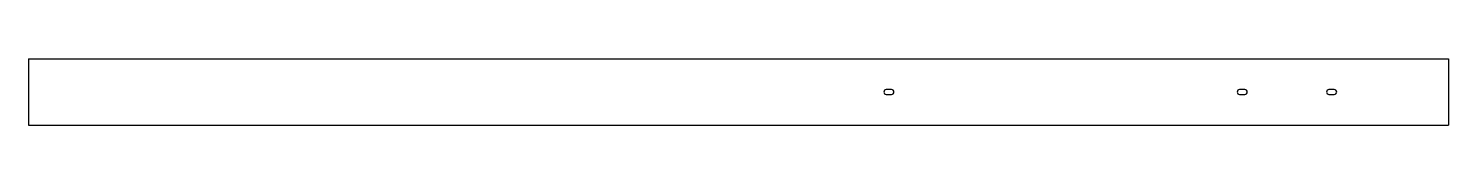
# Model space of a CAD drawing. Header units: millimetres. Extents: x -48698 to -40198, y -13596 to -13196.
import ezdxf

# ---------------------------------------------------------------- set-up
doc = ezdxf.new("R2010")
doc.units = ezdxf.units.MM
doc.header["$MEASUREMENT"] = 0

msp = doc.modelspace()

# ---------------------------------------------------------------- linework, layer by layer
for p, q in [((-48698.5, -13196), (-48698.5, -13596)), ((-48698.5, -13196), (-40198.5, -13196)), ((-40198.5, -13196), (-40198.5, -13596)), ((-48698.5, -13596), (-40198.5, -13596))]:
    msp.add_line(p, q)
for points in [[(-43532.55, -13410.3, 1), (-43532.55, -13381.7), (-43564.45, -13381.7, 1), (-43564.45, -13410.3)], [(-41417.55, -13410.3, 1), (-41417.55, -13381.7), (-41449.45, -13381.7, 1), (-41449.45, -13410.3)], [(-40882.55, -13410.3, 1), (-40882.55, -13381.7), (-40914.45, -13381.7, 1), (-40914.45, -13410.3)]]:
    msp.add_lwpolyline(points, format="xyb", close=True)

doc.saveas('drawing.dxf')
